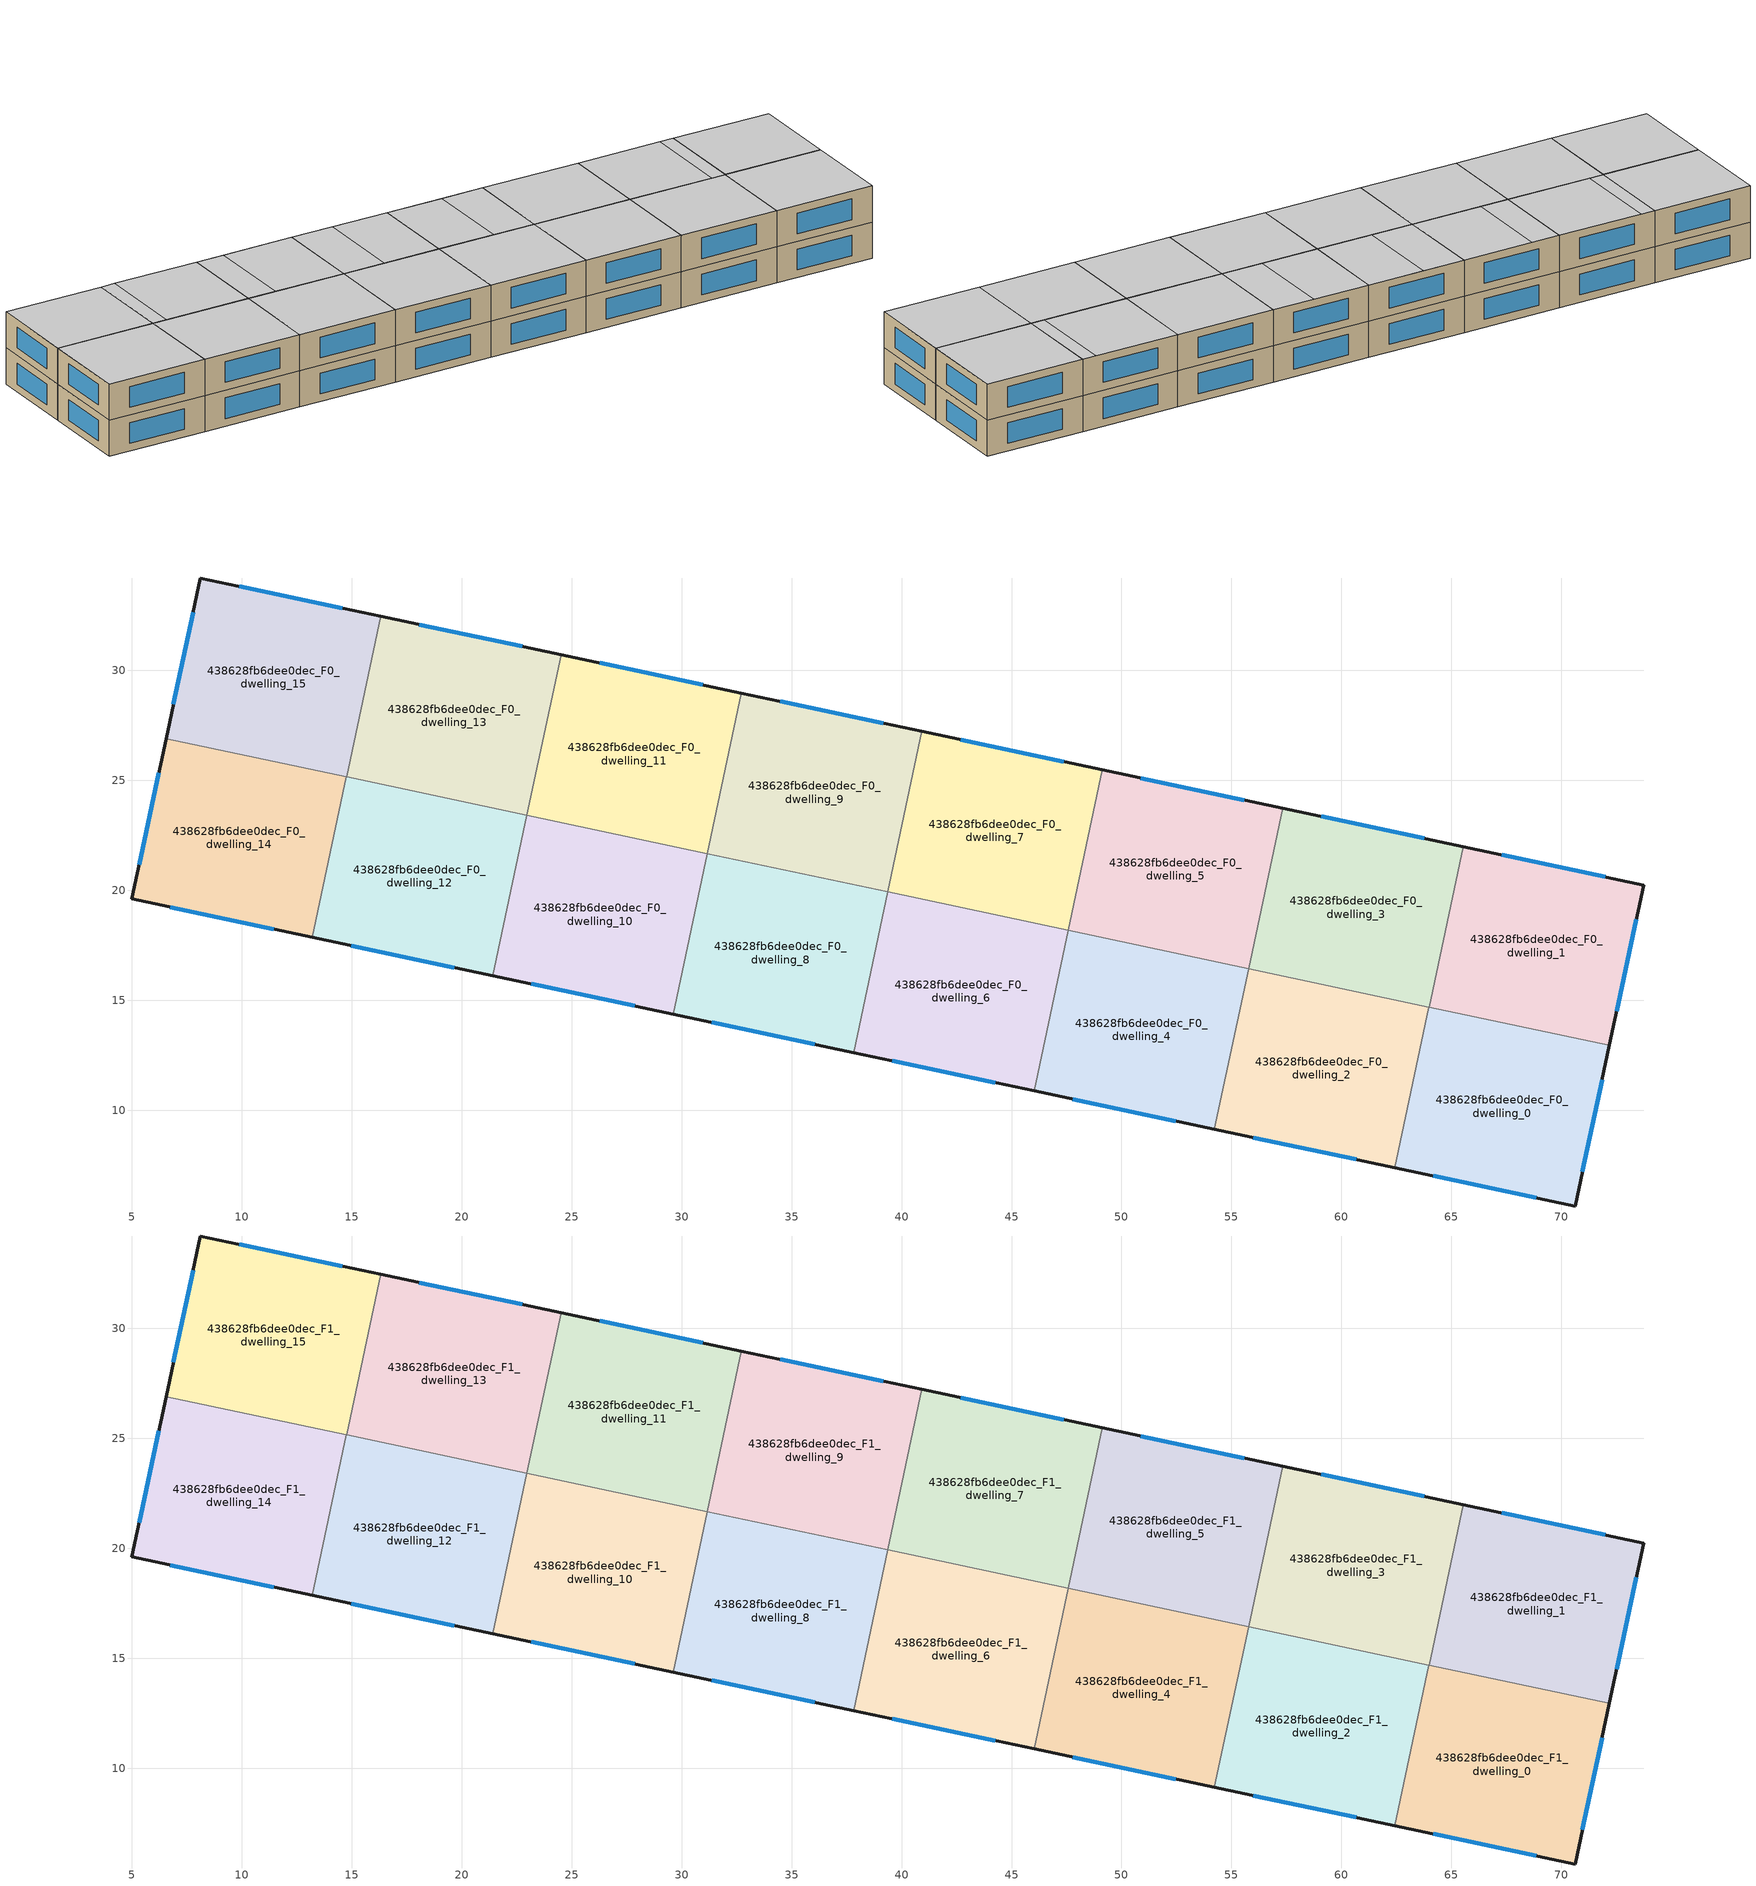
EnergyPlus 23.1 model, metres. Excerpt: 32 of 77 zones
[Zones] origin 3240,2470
438628fb6dee0dec_F0_dwelling_0
 floor ground (EU_floor_Construction): 72.18,12.95 70.62,5.65 62.43,7.39 63.98,14.69 z0
 wall outside (EU_wall_Construction): 62.43,7.39 70.62,5.65 72.18,12.95 z0:3
 wall to 438628fb6dee0dec_F0_dwelling_1 (EU_wall_Construction): 72.18,12.95 63.98,14.69 z0:3
 wall to 438628fb6dee0dec_F0_dwelling_2 (EU_wall_Construction): 63.98,14.69 62.43,7.39 z0:3
 window (EU_Window_Construction): 70.95,7.21 71.85,11.38 / 64.18,7.02 68.86,6.02 z0.64:2.36
438628fb6dee0dec_F0_dwelling_1
 floor ground (EU_floor_Construction): 73.75,20.24 72.18,12.95 63.98,14.69 65.53,21.99 z0
 wall outside (EU_wall_Construction): 72.18,12.95 73.75,20.24 65.53,21.99 z0:3
 wall to 438628fb6dee0dec_F0_dwelling_3 (EU_wall_Construction): 65.53,21.99 63.98,14.69 z0:3
 window (EU_Window_Construction): 72.52,14.51 73.41,18.68 / 71.99,20.61 67.29,21.61 z0.64:2.36
438628fb6dee0dec_F0_dwelling_10
 floor ground (EU_floor_Construction): 31.17,21.67 29.62,14.37 21.41,16.12 22.97,23.41 z0
 wall outside (EU_wall_Construction): 21.41,16.12 29.62,14.37 z0:3
 wall to 438628fb6dee0dec_F0_dwelling_12 (EU_wall_Construction): 22.97,23.41 21.41,16.12 z0:3
 wall to 438628fb6dee0dec_F0_dwelling_11 (EU_wall_Construction): 31.17,21.67 22.97,23.41 z0:3
 wall to 438628fb6dee0dec_F0_dwelling_8 (EU_wall_Construction): 29.62,14.37 31.17,21.67 z0:3
 window (EU_Window_Construction): 23.17,15.74 27.86,14.74 z0.64:2.36
438628fb6dee0dec_F0_dwelling_11
 floor ground (EU_floor_Construction): 32.72,28.97 31.17,21.67 22.97,23.41 24.52,30.71 z0
 wall outside (EU_wall_Construction): 32.72,28.97 24.52,30.71 z0:3
 wall to 438628fb6dee0dec_F0_dwelling_13 (EU_wall_Construction): 24.52,30.71 22.97,23.41 z0:3
 wall to 438628fb6dee0dec_F0_dwelling_9 (EU_wall_Construction): 31.17,21.67 32.72,28.97 z0:3
 window (EU_Window_Construction): 30.97,29.34 26.28,30.34 z0.64:2.36
438628fb6dee0dec_F0_dwelling_12
 floor ground (EU_floor_Construction): 22.97,23.41 21.41,16.12 13.21,17.86 14.77,25.16 z0
 wall outside (EU_wall_Construction): 13.21,17.86 21.41,16.12 z0:3
 wall to 438628fb6dee0dec_F0_dwelling_13 (EU_wall_Construction): 22.97,23.41 14.77,25.16 z0:3
 wall to 438628fb6dee0dec_F0_dwelling_14 (EU_wall_Construction): 14.76,25.15 13.21,17.86 z0:3
 window (EU_Window_Construction): 14.97,17.49 19.66,16.49 z0.64:2.36
438628fb6dee0dec_F0_dwelling_13
 floor ground (EU_floor_Construction): 24.52,30.71 22.97,23.41 14.77,25.16 16.32,32.46 z0
 wall outside (EU_wall_Construction): 24.52,30.71 16.32,32.46 z0:3
 wall to 438628fb6dee0dec_F0_dwelling_15 (EU_wall_Construction): 16.32,32.46 14.77,25.16 z0:3
 window (EU_Window_Construction): 22.76,31.08 18.08,32.08 z0.64:2.36
438628fb6dee0dec_F0_dwelling_14
 floor ground (EU_floor_Construction): 14.77,25.15 13.21,17.86 5,19.61 6.56,26.9 z0
 wall outside (EU_wall_Construction): 6.56,26.9 5,19.61 13.21,17.86 z0:3
 wall to 438628fb6dee0dec_F0_dwelling_15 (EU_wall_Construction): 14.77,25.15 6.56,26.9 z0:3
 window (EU_Window_Construction): 6.23,25.34 5.33,21.17 / 6.76,19.23 11.45,18.23 z0.64:2.36
438628fb6dee0dec_F0_dwelling_15
 floor ground (EU_floor_Construction): 16.32,32.46 14.77,25.15 6.56,26.9 8.13,34.2 z0
 wall outside (EU_wall_Construction): 16.32,32.46 8.13,34.2 6.56,26.9 z0:3
 window (EU_Window_Construction): 7.79,32.64 6.9,28.46 / 14.56,32.83 9.88,33.83 z0.64:2.36
438628fb6dee0dec_F0_dwelling_2
 floor ground (EU_floor_Construction): 63.98,14.69 62.43,7.39 54.22,9.13 55.78,16.43 z0
 wall outside (EU_wall_Construction): 54.22,9.13 62.43,7.39 z0:3
 wall to 438628fb6dee0dec_F0_dwelling_4 (EU_wall_Construction): 55.78,16.43 54.22,9.13 z0:3
 wall to 438628fb6dee0dec_F0_dwelling_3 (EU_wall_Construction): 63.98,14.69 55.78,16.43 z0:3
 window (EU_Window_Construction): 55.98,8.76 60.67,7.76 z0.64:2.36
438628fb6dee0dec_F0_dwelling_3
 floor ground (EU_floor_Construction): 65.53,21.99 63.98,14.69 55.78,16.43 57.33,23.73 z0
 wall outside (EU_wall_Construction): 65.53,21.99 57.33,23.73 z0:3
 wall to 438628fb6dee0dec_F0_dwelling_5 (EU_wall_Construction): 57.33,23.73 55.78,16.43 z0:3
 window (EU_Window_Construction): 63.78,22.36 59.09,23.36 z0.64:2.36
438628fb6dee0dec_F0_dwelling_4
 floor ground (EU_floor_Construction): 55.78,16.43 54.22,9.13 46.02,10.88 47.58,18.18 z0
 wall outside (EU_wall_Construction): 46.02,10.88 54.22,9.13 z0:3
 wall to 438628fb6dee0dec_F0_dwelling_6 (EU_wall_Construction): 47.58,18.18 46.02,10.88 z0:3
 wall to 438628fb6dee0dec_F0_dwelling_5 (EU_wall_Construction): 55.78,16.43 47.58,18.18 z0:3
 window (EU_Window_Construction): 47.78,10.51 52.47,9.51 z0.64:2.36
438628fb6dee0dec_F0_dwelling_5
 floor ground (EU_floor_Construction): 57.33,23.73 55.78,16.43 47.58,18.18 49.13,25.48 z0
 wall outside (EU_wall_Construction): 57.33,23.73 49.13,25.48 z0:3
 wall to 438628fb6dee0dec_F0_dwelling_7 (EU_wall_Construction): 49.13,25.48 47.58,18.18 z0:3
 window (EU_Window_Construction): 55.57,24.1 50.89,25.1 z0.64:2.36
438628fb6dee0dec_F0_dwelling_6
 floor ground (EU_floor_Construction): 47.58,18.18 46.02,10.88 37.82,12.62 39.37,19.92 z0
 wall outside (EU_wall_Construction): 37.82,12.62 46.02,10.88 z0:3
 wall to 438628fb6dee0dec_F0_dwelling_8 (EU_wall_Construction): 39.37,19.92 37.82,12.62 z0:3
 wall to 438628fb6dee0dec_F0_dwelling_7 (EU_wall_Construction): 47.58,18.18 39.37,19.92 z0:3
 window (EU_Window_Construction): 39.58,12.25 44.27,11.25 z0.64:2.36
438628fb6dee0dec_F0_dwelling_7
 floor ground (EU_floor_Construction): 49.13,25.48 47.58,18.18 39.37,19.92 40.93,27.22 z0
 wall outside (EU_wall_Construction): 49.13,25.48 40.93,27.22 z0:3
 wall to 438628fb6dee0dec_F0_dwelling_9 (EU_wall_Construction): 40.93,27.22 39.37,19.92 z0:3
 window (EU_Window_Construction): 47.37,25.85 42.68,26.85 z0.64:2.36
438628fb6dee0dec_F0_dwelling_8
 floor ground (EU_floor_Construction): 39.37,19.92 37.82,12.62 29.62,14.37 31.17,21.67 z0
 wall outside (EU_wall_Construction): 29.62,14.37 37.82,12.62 z0:3
 wall to 438628fb6dee0dec_F0_dwelling_9 (EU_wall_Construction): 39.37,19.92 31.17,21.67 z0:3
 window (EU_Window_Construction): 31.38,14 36.06,13 z0.64:2.36
438628fb6dee0dec_F0_dwelling_9
 floor ground (EU_floor_Construction): 40.93,27.22 39.37,19.92 31.17,21.67 32.72,28.97 z0
 wall outside (EU_wall_Construction): 40.93,27.22 32.72,28.97 z0:3
 window (EU_Window_Construction): 39.17,27.59 34.48,28.59 z0.64:2.36
438628fb6dee0dec_F1_dwelling_0
 floor to 438628fb6dee0dec_F0_dwelling_0 (EU_floor_Construction): 72.18,12.95 70.62,5.65 62.43,7.39 63.98,14.69 z3
 wall outside (EU_wall_Construction): 62.43,7.39 70.62,5.65 72.18,12.95 z3:6
 wall to 438628fb6dee0dec_F1_dwelling_1 (EU_wall_Construction): 72.18,12.95 63.98,14.69 z3:6
 wall to 438628fb6dee0dec_F1_dwelling_2 (EU_wall_Construction): 63.98,14.69 62.43,7.39 z3:6
 window (EU_Window_Construction): 70.95,7.21 71.85,11.38 / 64.18,7.02 68.86,6.02 z3.64:5.36
 ceiling to 438628fb6dee0dec_F2_dwelling_7 (EU_floor_Construction): 70.62,5.65 72.18,12.94 63.98,14.69 62.43,7.39 z6
438628fb6dee0dec_F1_dwelling_1
 floor to 438628fb6dee0dec_F0_dwelling_1 (EU_floor_Construction): 73.75,20.24 72.18,12.95 63.98,14.69 65.53,21.99 z3
 wall outside (EU_wall_Construction): 72.18,12.95 73.75,20.24 65.53,21.99 z3:6
 wall to 438628fb6dee0dec_F1_dwelling_3 (EU_wall_Construction): 65.53,21.99 63.98,14.69 z3:6
 window (EU_Window_Construction): 72.52,14.51 73.41,18.68 / 71.99,20.61 67.29,21.61 z3.64:5.36
 ceiling to 438628fb6dee0dec_F2_dwelling_0 (EU_floor_Construction): 72.18,12.95 73.75,20.24 65.53,21.99 63.98,14.69 z6
438628fb6dee0dec_F1_dwelling_10
 floor to 438628fb6dee0dec_F0_dwelling_10 (EU_floor_Construction): 31.17,21.67 29.62,14.37 21.41,16.12 22.97,23.41 z3
 wall outside (EU_wall_Construction): 21.41,16.12 29.62,14.37 z3:6
 wall to 438628fb6dee0dec_F1_dwelling_12 (EU_wall_Construction): 22.97,23.41 21.41,16.12 z3:6
 wall to 438628fb6dee0dec_F1_dwelling_11 (EU_wall_Construction): 31.17,21.67 22.97,23.41 z3:6
 wall to 438628fb6dee0dec_F1_dwelling_8 (EU_wall_Construction): 29.62,14.37 31.17,21.67 z3:6
 window (EU_Window_Construction): 23.17,15.74 27.86,14.74 z3.64:5.36
 ceiling to 438628fb6dee0dec_F2_dwelling_12 (EU_floor_Construction): 29.61,14.37 31.16,21.67 22.97,23.41 21.41,16.12 z6
438628fb6dee0dec_F1_dwelling_11
 floor to 438628fb6dee0dec_F0_dwelling_11 (EU_floor_Construction): 32.72,28.97 31.17,21.67 22.97,23.41 24.52,30.71 z3
 wall outside (EU_wall_Construction): 32.72,28.97 24.52,30.71 z3:6
 wall to 438628fb6dee0dec_F1_dwelling_13 (EU_wall_Construction): 24.52,30.71 22.97,23.41 z3:6
 wall to 438628fb6dee0dec_F1_dwelling_9 (EU_wall_Construction): 31.17,21.67 32.72,28.97 z3:6
 window (EU_Window_Construction): 30.97,29.34 26.28,30.34 z3.64:5.36
 ceiling to 438628fb6dee0dec_F2_dwelling_4 (EU_floor_Construction): 31.17,21.67 32.72,28.97 26.87,30.21 25.32,22.91 z6
 ceiling to 438628fb6dee0dec_F2_dwelling_5 (EU_floor_Construction): 25.32,22.91 26.87,30.21 24.52,30.71 22.97,23.41 z6
438628fb6dee0dec_F1_dwelling_12
 floor to 438628fb6dee0dec_F0_dwelling_12 (EU_floor_Construction): 22.97,23.41 21.41,16.12 13.21,17.86 14.77,25.16 z3
 wall outside (EU_wall_Construction): 13.21,17.86 21.41,16.12 z3:6
 wall to 438628fb6dee0dec_F1_dwelling_13 (EU_wall_Construction): 22.97,23.41 14.77,25.16 z3:6
 wall to 438628fb6dee0dec_F1_dwelling_14 (EU_wall_Construction): 14.76,25.15 13.21,17.86 z3:6
 window (EU_Window_Construction): 14.97,17.49 19.66,16.49 z3.64:5.36
 ceiling to 438628fb6dee0dec_F2_dwelling_13 (EU_floor_Construction): 21.41,16.12 22.96,23.41 14.77,25.16 13.21,17.86 z6
438628fb6dee0dec_F1_dwelling_13
 floor to 438628fb6dee0dec_F0_dwelling_13 (EU_floor_Construction): 24.52,30.71 22.97,23.41 14.77,25.16 16.32,32.46 z3
 wall outside (EU_wall_Construction): 24.52,30.71 16.32,32.46 z3:6
 wall to 438628fb6dee0dec_F1_dwelling_15 (EU_wall_Construction): 16.32,32.46 14.77,25.16 z3:6
 window (EU_Window_Construction): 22.76,31.08 18.08,32.08 z3.64:5.36
 ceiling to 438628fb6dee0dec_F2_dwelling_5 (EU_floor_Construction): 22.97,23.41 24.52,30.71 17.5,32.21 15.94,24.91 z6
 ceiling to 438628fb6dee0dec_F2_dwelling_6 (EU_floor_Construction): 15.94,24.91 17.5,32.21 16.32,32.46 14.77,25.16 z6
438628fb6dee0dec_F1_dwelling_14
 floor to 438628fb6dee0dec_F0_dwelling_14 (EU_floor_Construction): 14.77,25.15 13.21,17.86 5,19.61 6.56,26.9 z3
 wall outside (EU_wall_Construction): 6.56,26.9 5,19.61 13.21,17.86 z3:6
 wall to 438628fb6dee0dec_F1_dwelling_15 (EU_wall_Construction): 14.77,25.15 6.56,26.9 z3:6
 window (EU_Window_Construction): 6.23,25.34 5.33,21.17 / 6.76,19.23 11.45,18.23 z3.64:5.36
 ceiling to 438628fb6dee0dec_F2_dwelling_14 (EU_floor_Construction): 13.21,17.86 14.76,25.15 6.56,26.9 5,19.61 z6
438628fb6dee0dec_F1_dwelling_15
 floor to 438628fb6dee0dec_F0_dwelling_15 (EU_floor_Construction): 16.32,32.46 14.77,25.15 6.56,26.9 8.13,34.2 z3
 wall outside (EU_wall_Construction): 16.32,32.46 8.13,34.2 6.56,26.9 z3:6
 window (EU_Window_Construction): 7.79,32.64 6.9,28.46 / 14.56,32.83 9.88,33.83 z3.64:5.36
 ceiling to 438628fb6dee0dec_F2_dwelling_6 (EU_floor_Construction): 14.77,25.16 16.32,32.46 8.13,34.2 6.56,26.9 z6
 roof outside (EU_roof_Construction): 14.76,25.15 6.56,26.9 8.13,34.2 6.56,26.9 z6
438628fb6dee0dec_F1_dwelling_2
 floor to 438628fb6dee0dec_F0_dwelling_2 (EU_floor_Construction): 63.98,14.69 62.43,7.39 54.22,9.13 55.78,16.43 z3
 wall outside (EU_wall_Construction): 54.22,9.13 62.43,7.39 z3:6
 wall to 438628fb6dee0dec_F1_dwelling_4 (EU_wall_Construction): 55.78,16.43 54.22,9.13 z3:6
 wall to 438628fb6dee0dec_F1_dwelling_3 (EU_wall_Construction): 63.98,14.69 55.78,16.43 z3:6
 window (EU_Window_Construction): 55.98,8.76 60.67,7.76 z3.64:5.36
 ceiling to 438628fb6dee0dec_F2_dwelling_8 (EU_floor_Construction): 62.42,7.39 63.97,14.69 55.78,16.43 54.22,9.13 z6
438628fb6dee0dec_F1_dwelling_3
 floor to 438628fb6dee0dec_F0_dwelling_3 (EU_floor_Construction): 65.53,21.99 63.98,14.69 55.78,16.43 57.33,23.73 z3
 wall outside (EU_wall_Construction): 65.53,21.99 57.33,23.73 z3:6
 wall to 438628fb6dee0dec_F1_dwelling_5 (EU_wall_Construction): 57.33,23.73 55.78,16.43 z3:6
 window (EU_Window_Construction): 63.78,22.36 59.09,23.36 z3.64:5.36
 ceiling to 438628fb6dee0dec_F2_dwelling_1 (EU_floor_Construction): 62.81,14.94 64.37,22.23 57.33,23.73 55.78,16.43 z6
 ceiling to 438628fb6dee0dec_F2_dwelling_0 (EU_floor_Construction): 63.98,14.69 65.53,21.99 64.37,22.23 62.81,14.94 z6
438628fb6dee0dec_F1_dwelling_4
 floor to 438628fb6dee0dec_F0_dwelling_4 (EU_floor_Construction): 55.78,16.43 54.22,9.13 46.02,10.88 47.58,18.18 z3
 wall outside (EU_wall_Construction): 46.02,10.88 54.22,9.13 z3:6
 wall to 438628fb6dee0dec_F1_dwelling_6 (EU_wall_Construction): 47.58,18.18 46.02,10.88 z3:6
 wall to 438628fb6dee0dec_F1_dwelling_5 (EU_wall_Construction): 55.78,16.43 47.58,18.18 z3:6
 window (EU_Window_Construction): 47.78,10.51 52.47,9.51 z3.64:5.36
 ceiling to 438628fb6dee0dec_F2_dwelling_9 (EU_floor_Construction): 54.22,9.14 55.77,16.43 47.58,18.18 46.02,10.88 z6
438628fb6dee0dec_F1_dwelling_5
 floor to 438628fb6dee0dec_F0_dwelling_5 (EU_floor_Construction): 57.33,23.73 55.78,16.43 47.58,18.18 49.13,25.48 z3
 wall outside (EU_wall_Construction): 57.33,23.73 49.13,25.48 z3:6
 wall to 438628fb6dee0dec_F1_dwelling_7 (EU_wall_Construction): 49.13,25.48 47.58,18.18 z3:6
 window (EU_Window_Construction): 55.57,24.1 50.89,25.1 z3.64:5.36
 ceiling adiabatic (EU_roof_Construction): 55.78,16.43 57.33,23.73 49.13,25.48 47.58,18.18 z6
438628fb6dee0dec_F1_dwelling_6
 floor to 438628fb6dee0dec_F0_dwelling_6 (EU_floor_Construction): 47.58,18.18 46.02,10.88 37.82,12.62 39.37,19.92 z3
 wall outside (EU_wall_Construction): 37.82,12.62 46.02,10.88 z3:6
 wall to 438628fb6dee0dec_F1_dwelling_8 (EU_wall_Construction): 39.37,19.92 37.82,12.62 z3:6
 wall to 438628fb6dee0dec_F1_dwelling_7 (EU_wall_Construction): 47.58,18.18 39.37,19.92 z3:6
 window (EU_Window_Construction): 39.58,12.25 44.27,11.25 z3.64:5.36
 ceiling to 438628fb6dee0dec_F2_dwelling_10 (EU_floor_Construction): 46.02,10.88 47.57,18.18 39.37,19.92 37.82,12.62 z6
438628fb6dee0dec_F1_dwelling_7
 floor to 438628fb6dee0dec_F0_dwelling_7 (EU_floor_Construction): 49.13,25.48 47.58,18.18 39.37,19.92 40.93,27.22 z3
 wall outside (EU_wall_Construction): 49.13,25.48 40.93,27.22 z3:6
 wall to 438628fb6dee0dec_F1_dwelling_9 (EU_wall_Construction): 40.93,27.22 39.37,19.92 z3:6
 window (EU_Window_Construction): 47.37,25.85 42.68,26.85 z3.64:5.36
 ceiling to 438628fb6dee0dec_F2_dwelling_3 (EU_floor_Construction): 44.07,18.92 45.62,26.22 40.93,27.22 39.37,19.92 z6
 ceiling to 438628fb6dee0dec_F2_dwelling_2 (EU_floor_Construction): 47.58,18.18 49.13,25.48 45.62,26.22 44.07,18.92 z6
438628fb6dee0dec_F1_dwelling_8
 floor to 438628fb6dee0dec_F0_dwelling_8 (EU_floor_Construction): 39.37,19.92 37.82,12.62 29.62,14.37 31.17,21.67 z3
 wall outside (EU_wall_Construction): 29.62,14.37 37.82,12.62 z3:6
 wall to 438628fb6dee0dec_F1_dwelling_9 (EU_wall_Construction): 39.37,19.92 31.17,21.67 z3:6
 window (EU_Window_Construction): 31.38,14 36.06,13 z3.64:5.36
 ceiling to 438628fb6dee0dec_F2_dwelling_11 (EU_floor_Construction): 37.82,12.63 39.37,19.92 31.17,21.67 29.62,14.37 z6
438628fb6dee0dec_F1_dwelling_9
 floor to 438628fb6dee0dec_F0_dwelling_9 (EU_floor_Construction): 40.93,27.22 39.37,19.92 31.17,21.67 32.72,28.97 z3
 wall outside (EU_wall_Construction): 40.93,27.22 32.72,28.97 z3:6
 window (EU_Window_Construction): 39.17,27.59 34.48,28.59 z3.64:5.36
 ceiling to 438628fb6dee0dec_F2_dwelling_3 (EU_floor_Construction): 39.37,19.92 40.93,27.22 36.24,28.22 34.69,20.92 z6
 ceiling to 438628fb6dee0dec_F2_dwelling_4 (EU_floor_Construction): 34.69,20.92 36.24,28.22 32.72,28.97 31.17,21.67 z6
[Building]
EU S2 Campaign: North Axis=0; Terrain=City; Solar Distribution=FullExterior
[Site:Location]
Yerevan-Zvartnots.Intl.AP: Latitude=40.15; Longitude=44.383; Time Zone=4; Elevation=854
[SizingPeriod:WeatherFileDays]
AnnualSizingPeriod: Begin Month=1; Begin Day of Month=1; End Month=12; End Day of Month=31; Day of Week for Start Day=Monday; Use Weather File Daylight Saving Period=No; Use Weather File Rain and Snow Indicators=No
[MATERIAL]
EU_InternalMass_Material: Roughness=MediumRough; Thickness=0.1; Conductivity=1; Density=1800; Specific Heat=900; Thermal Absorptance=0.9; Solar Absorptance=0.7; Visible Absorptance=0.7
[MATERIAL:NOMASS] Roughness=MediumRough; Thermal Absorptance=0.9; Solar Absorptance=0.7; Visible Absorptance=0.7
Name | Thermal Resistance
EU_wall_NoMass | 1.05043
EU_roof_NoMass | 1.45357
EU_floor_NoMass | 0.478065
[WINDOWMATERIAL:SIMPLEGLAZINGSYSTEM]
EU_Window_SimpleGlazing: UFactor=2.5566; Solar Heat Gain Coefficient=0.75; Visible Transmittance=0.75
[CONSTRUCTION]
EU_wall_Construction: EU_wall_NoMass
EU_roof_Construction: EU_roof_NoMass
EU_floor_Construction: EU_floor_NoMass
EU_Window_Construction: EU_Window_SimpleGlazing
EU_InternalMass_Construction: EU_InternalMass_Material
[ZONE] Type=1; Multiplier=1; Ceiling Height=autocalculate; Floor Area=autocalculate; Part of Total Floor Area=Yes
Name | Volume
438628fb6dee0dec_F0_dwelling_0; 438628fb6dee0dec_F1_dwelling_0 | 187.733
438628fb6dee0dec_F0_dwelling_1; 438628fb6dee0dec_F1_dwelling_1; 438628fb6dee0dec_F0_dwelling_14; 438628fb6dee0dec_F1_dwelling_14 | 187.714
438628fb6dee0dec_F0_dwelling_10; 438628fb6dee0dec_F1_dwelling_10; 438628fb6dee0dec_F0_dwelling_5; 438628fb6dee0dec_F1_dwelling_5 | 187.727
438628fb6dee0dec_F0_dwelling_11; 438628fb6dee0dec_F1_dwelling_11; 438628fb6dee0dec_F0_dwelling_4; 438628fb6dee0dec_F1_dwelling_4; 438628fb6dee0dec_F0_dwelling_8; 438628fb6dee0dec_F1_dwelling_8; 438628fb6dee0dec_F0_dwelling_9; 438628fb6dee0dec_F1_dwelling_9 | 187.713
438628fb6dee0dec_F0_dwelling_12; 438628fb6dee0dec_F1_dwelling_12; 438628fb6dee0dec_F0_dwelling_2; 438628fb6dee0dec_F1_dwelling_2 | 187.704
438628fb6dee0dec_F0_dwelling_13; 438628fb6dee0dec_F1_dwelling_13; 438628fb6dee0dec_F0_dwelling_3; 438628fb6dee0dec_F1_dwelling_3; 438628fb6dee0dec_F0_dwelling_7; 438628fb6dee0dec_F1_dwelling_7 | 187.705
438628fb6dee0dec_F0_dwelling_15; 438628fb6dee0dec_F1_dwelling_15 | 187.734
438628fb6dee0dec_F0_dwelling_6; 438628fb6dee0dec_F1_dwelling_6 | 187.7
[INTERNALMASS] Construction=EU_InternalMass_Construction
Name | Zone or ZoneList | Surface Area
438628fb6dee0dec_F0_dwelling_0_EU_InternalMass | 438628fb6dee0dec_F0_dwelling_0 | 62.5788
438628fb6dee0dec_F0_dwelling_1_EU_InternalMass | 438628fb6dee0dec_F0_dwelling_1 | 62.5726
438628fb6dee0dec_F0_dwelling_2_EU_InternalMass | 438628fb6dee0dec_F0_dwelling_2 | 62.5702
438628fb6dee0dec_F0_dwelling_3_EU_InternalMass | 438628fb6dee0dec_F0_dwelling_3 | 62.5702
438628fb6dee0dec_F0_dwelling_4_EU_InternalMass | 438628fb6dee0dec_F0_dwelling_4 | 62.573
438628fb6dee0dec_F0_dwelling_5_EU_InternalMass | 438628fb6dee0dec_F0_dwelling_5 | 62.5771
438628fb6dee0dec_F0_dwelling_6_EU_InternalMass | 438628fb6dee0dec_F0_dwelling_6 | 62.5685
438628fb6dee0dec_F0_dwelling_7_EU_InternalMass | 438628fb6dee0dec_F0_dwelling_7 | 62.5702
438628fb6dee0dec_F0_dwelling_8_EU_InternalMass | 438628fb6dee0dec_F0_dwelling_8 | 62.5734
438628fb6dee0dec_F0_dwelling_9_EU_InternalMass | 438628fb6dee0dec_F0_dwelling_9 | 62.5726
438628fb6dee0dec_F0_dwelling_10_EU_InternalMass | 438628fb6dee0dec_F0_dwelling_10 | 62.5771
438628fb6dee0dec_F0_dwelling_11_EU_InternalMass | 438628fb6dee0dec_F0_dwelling_11 | 62.573
438628fb6dee0dec_F0_dwelling_12_EU_InternalMass | 438628fb6dee0dec_F0_dwelling_12 | 62.5702
438628fb6dee0dec_F0_dwelling_13_EU_InternalMass | 438628fb6dee0dec_F0_dwelling_13 | 62.5702
438628fb6dee0dec_F0_dwelling_14_EU_InternalMass | 438628fb6dee0dec_F0_dwelling_14 | 62.5726
438628fb6dee0dec_F0_dwelling_15_EU_InternalMass | 438628fb6dee0dec_F0_dwelling_15 | 62.5788
438628fb6dee0dec_F1_dwelling_0_EU_InternalMass | 438628fb6dee0dec_F1_dwelling_0 | 62.5788
438628fb6dee0dec_F1_dwelling_1_EU_InternalMass | 438628fb6dee0dec_F1_dwelling_1 | 62.5726
438628fb6dee0dec_F1_dwelling_2_EU_InternalMass | 438628fb6dee0dec_F1_dwelling_2 | 62.5702
438628fb6dee0dec_F1_dwelling_3_EU_InternalMass | 438628fb6dee0dec_F1_dwelling_3 | 62.5702
438628fb6dee0dec_F1_dwelling_4_EU_InternalMass | 438628fb6dee0dec_F1_dwelling_4 | 62.573
438628fb6dee0dec_F1_dwelling_5_EU_InternalMass | 438628fb6dee0dec_F1_dwelling_5 | 62.5771
438628fb6dee0dec_F1_dwelling_6_EU_InternalMass | 438628fb6dee0dec_F1_dwelling_6 | 62.5685
438628fb6dee0dec_F1_dwelling_7_EU_InternalMass | 438628fb6dee0dec_F1_dwelling_7 | 62.5702
438628fb6dee0dec_F1_dwelling_8_EU_InternalMass | 438628fb6dee0dec_F1_dwelling_8 | 62.5734
438628fb6dee0dec_F1_dwelling_9_EU_InternalMass | 438628fb6dee0dec_F1_dwelling_9 | 62.5726
438628fb6dee0dec_F1_dwelling_10_EU_InternalMass | 438628fb6dee0dec_F1_dwelling_10 | 62.5771
438628fb6dee0dec_F1_dwelling_11_EU_InternalMass | 438628fb6dee0dec_F1_dwelling_11 | 62.573
438628fb6dee0dec_F1_dwelling_12_EU_InternalMass | 438628fb6dee0dec_F1_dwelling_12 | 62.5702
438628fb6dee0dec_F1_dwelling_13_EU_InternalMass | 438628fb6dee0dec_F1_dwelling_13 | 62.5702
438628fb6dee0dec_F1_dwelling_14_EU_InternalMass | 438628fb6dee0dec_F1_dwelling_14 | 62.5726
438628fb6dee0dec_F1_dwelling_15_EU_InternalMass | 438628fb6dee0dec_F1_dwelling_15 | 62.5788
[OTHEREQUIPMENT] Fuel Type=Electricity; Design Level Calculation Method=Watts/Area; Power per Zone Floor Area=1; Fraction Latent=0; Fraction Radiant=0; Fraction Lost=0; Carbon Dioxide Generation Rate=0; EndUse Subcategory=EU_Step8_InternalGains
Name | Zone or ZoneList or Space or SpaceList | Schedule
EU_Step8_InternalGain_438628fb6dee0dec_F0_dwelling_0_f000 | 438628fb6dee0dec_F0_dwelling_0 | EU_Step8_GainSchedule_438628fb6dee0dec_F0_dwelling_0_f000
EU_Step8_InternalGain_438628fb6dee0dec_F0_dwelling_1_f000 | 438628fb6dee0dec_F0_dwelling_1 | EU_Step8_GainSchedule_438628fb6dee0dec_F0_dwelling_1_f000
EU_Step8_InternalGain_438628fb6dee0dec_F0_dwelling_2_f000 | 438628fb6dee0dec_F0_dwelling_2 | EU_Step8_GainSchedule_438628fb6dee0dec_F0_dwelling_2_f000
EU_Step8_InternalGain_438628fb6dee0dec_F0_dwelling_3_f000 | 438628fb6dee0dec_F0_dwelling_3 | EU_Step8_GainSchedule_438628fb6dee0dec_F0_dwelling_3_f000
EU_Step8_InternalGain_438628fb6dee0dec_F0_dwelling_4_f000 | 438628fb6dee0dec_F0_dwelling_4 | EU_Step8_GainSchedule_438628fb6dee0dec_F0_dwelling_4_f000
EU_Step8_InternalGain_438628fb6dee0dec_F0_dwelling_5_f000 | 438628fb6dee0dec_F0_dwelling_5 | EU_Step8_GainSchedule_438628fb6dee0dec_F0_dwelling_5_f000
EU_Step8_InternalGain_438628fb6dee0dec_F0_dwelling_6_f000 | 438628fb6dee0dec_F0_dwelling_6 | EU_Step8_GainSchedule_438628fb6dee0dec_F0_dwelling_6_f000
EU_Step8_InternalGain_438628fb6dee0dec_F0_dwelling_7_f000 | 438628fb6dee0dec_F0_dwelling_7 | EU_Step8_GainSchedule_438628fb6dee0dec_F0_dwelling_7_f000
EU_Step8_InternalGain_438628fb6dee0dec_F0_dwelling_8_f000 | 438628fb6dee0dec_F0_dwelling_8 | EU_Step8_GainSchedule_438628fb6dee0dec_F0_dwelling_8_f000
EU_Step8_InternalGain_438628fb6dee0dec_F0_dwelling_9_f000 | 438628fb6dee0dec_F0_dwelling_9 | EU_Step8_GainSchedule_438628fb6dee0dec_F0_dwelling_9_f000
EU_Step8_InternalGain_438628fb6dee0dec_F0_dwelling_10_f000 | 438628fb6dee0dec_F0_dwelling_10 | EU_Step8_GainSchedule_438628fb6dee0dec_F0_dwelling_10_f000
EU_Step8_InternalGain_438628fb6dee0dec_F0_dwelling_11_f000 | 438628fb6dee0dec_F0_dwelling_11 | EU_Step8_GainSchedule_438628fb6dee0dec_F0_dwelling_11_f000
EU_Step8_InternalGain_438628fb6dee0dec_F0_dwelling_12_f000 | 438628fb6dee0dec_F0_dwelling_12 | EU_Step8_GainSchedule_438628fb6dee0dec_F0_dwelling_12_f000
EU_Step8_InternalGain_438628fb6dee0dec_F0_dwelling_13_f000 | 438628fb6dee0dec_F0_dwelling_13 | EU_Step8_GainSchedule_438628fb6dee0dec_F0_dwelling_13_f000
EU_Step8_InternalGain_438628fb6dee0dec_F0_dwelling_14_f000 | 438628fb6dee0dec_F0_dwelling_14 | EU_Step8_GainSchedule_438628fb6dee0dec_F0_dwelling_14_f000
EU_Step8_InternalGain_438628fb6dee0dec_F0_dwelling_15_f000 | 438628fb6dee0dec_F0_dwelling_15 | EU_Step8_GainSchedule_438628fb6dee0dec_F0_dwelling_15_f000
EU_Step8_InternalGain_438628fb6dee0dec_F1_dwelling_0_f000 | 438628fb6dee0dec_F1_dwelling_0 | EU_Step8_GainSchedule_438628fb6dee0dec_F1_dwelling_0_f000
EU_Step8_InternalGain_438628fb6dee0dec_F1_dwelling_1_f000 | 438628fb6dee0dec_F1_dwelling_1 | EU_Step8_GainSchedule_438628fb6dee0dec_F1_dwelling_1_f000
EU_Step8_InternalGain_438628fb6dee0dec_F1_dwelling_2_f000 | 438628fb6dee0dec_F1_dwelling_2 | EU_Step8_GainSchedule_438628fb6dee0dec_F1_dwelling_2_f000
EU_Step8_InternalGain_438628fb6dee0dec_F1_dwelling_3_f000 | 438628fb6dee0dec_F1_dwelling_3 | EU_Step8_GainSchedule_438628fb6dee0dec_F1_dwelling_3_f000
EU_Step8_InternalGain_438628fb6dee0dec_F1_dwelling_4_f000 | 438628fb6dee0dec_F1_dwelling_4 | EU_Step8_GainSchedule_438628fb6dee0dec_F1_dwelling_4_f000
EU_Step8_InternalGain_438628fb6dee0dec_F1_dwelling_5_f000 | 438628fb6dee0dec_F1_dwelling_5 | EU_Step8_GainSchedule_438628fb6dee0dec_F1_dwelling_5_f000
EU_Step8_InternalGain_438628fb6dee0dec_F1_dwelling_6_f000 | 438628fb6dee0dec_F1_dwelling_6 | EU_Step8_GainSchedule_438628fb6dee0dec_F1_dwelling_6_f000
EU_Step8_InternalGain_438628fb6dee0dec_F1_dwelling_7_f000 | 438628fb6dee0dec_F1_dwelling_7 | EU_Step8_GainSchedule_438628fb6dee0dec_F1_dwelling_7_f000
EU_Step8_InternalGain_438628fb6dee0dec_F1_dwelling_8_f000 | 438628fb6dee0dec_F1_dwelling_8 | EU_Step8_GainSchedule_438628fb6dee0dec_F1_dwelling_8_f000
EU_Step8_InternalGain_438628fb6dee0dec_F1_dwelling_9_f000 | 438628fb6dee0dec_F1_dwelling_9 | EU_Step8_GainSchedule_438628fb6dee0dec_F1_dwelling_9_f000
EU_Step8_InternalGain_438628fb6dee0dec_F1_dwelling_10_f000 | 438628fb6dee0dec_F1_dwelling_10 | EU_Step8_GainSchedule_438628fb6dee0dec_F1_dwelling_10_f000
EU_Step8_InternalGain_438628fb6dee0dec_F1_dwelling_11_f000 | 438628fb6dee0dec_F1_dwelling_11 | EU_Step8_GainSchedule_438628fb6dee0dec_F1_dwelling_11_f000
EU_Step8_InternalGain_438628fb6dee0dec_F1_dwelling_12_f000 | 438628fb6dee0dec_F1_dwelling_12 | EU_Step8_GainSchedule_438628fb6dee0dec_F1_dwelling_12_f000
EU_Step8_InternalGain_438628fb6dee0dec_F1_dwelling_13_f000 | 438628fb6dee0dec_F1_dwelling_13 | EU_Step8_GainSchedule_438628fb6dee0dec_F1_dwelling_13_f000
EU_Step8_InternalGain_438628fb6dee0dec_F1_dwelling_14_f000 | 438628fb6dee0dec_F1_dwelling_14 | EU_Step8_GainSchedule_438628fb6dee0dec_F1_dwelling_14_f000
EU_Step8_InternalGain_438628fb6dee0dec_F1_dwelling_15_f000 | 438628fb6dee0dec_F1_dwelling_15 | EU_Step8_GainSchedule_438628fb6dee0dec_F1_dwelling_15_f000
[ZONEVENTILATION:DESIGNFLOWRATE] Schedule=EU_AlwaysOn; Design Flow Rate Calculation Method=AirChanges/Hour; Air Changes per Hour=0.557805; Ventilation Type=Natural; Fan Pressure Rise=0; Fan Total Efficiency=1; Constant Term Coefficient=1; Temperature Term Coefficient=0; Velocity Term Coefficient=0; Velocity Squared Term Coefficient=0; Minimum Indoor Temperature=-100; Maximum Indoor Temperature=100; Delta Temperature=-100; Minimum Outdoor Temperature=-100; Maximum Outdoor Temperature=100; Maximum Wind Speed=40
Name | Zone or ZoneList or Space or SpaceList
EU_ConstantAir_438628fb6dee0dec_F0_dwelling_0 | 438628fb6dee0dec_F0_dwelling_0
EU_ConstantAir_438628fb6dee0dec_F0_dwelling_1 | 438628fb6dee0dec_F0_dwelling_1
EU_ConstantAir_438628fb6dee0dec_F0_dwelling_2 | 438628fb6dee0dec_F0_dwelling_2
EU_ConstantAir_438628fb6dee0dec_F0_dwelling_3 | 438628fb6dee0dec_F0_dwelling_3
EU_ConstantAir_438628fb6dee0dec_F0_dwelling_4 | 438628fb6dee0dec_F0_dwelling_4
EU_ConstantAir_438628fb6dee0dec_F0_dwelling_5 | 438628fb6dee0dec_F0_dwelling_5
EU_ConstantAir_438628fb6dee0dec_F0_dwelling_6 | 438628fb6dee0dec_F0_dwelling_6
EU_ConstantAir_438628fb6dee0dec_F0_dwelling_7 | 438628fb6dee0dec_F0_dwelling_7
EU_ConstantAir_438628fb6dee0dec_F0_dwelling_8 | 438628fb6dee0dec_F0_dwelling_8
EU_ConstantAir_438628fb6dee0dec_F0_dwelling_9 | 438628fb6dee0dec_F0_dwelling_9
EU_ConstantAir_438628fb6dee0dec_F0_dwelling_10 | 438628fb6dee0dec_F0_dwelling_10
EU_ConstantAir_438628fb6dee0dec_F0_dwelling_11 | 438628fb6dee0dec_F0_dwelling_11
EU_ConstantAir_438628fb6dee0dec_F0_dwelling_12 | 438628fb6dee0dec_F0_dwelling_12
EU_ConstantAir_438628fb6dee0dec_F0_dwelling_13 | 438628fb6dee0dec_F0_dwelling_13
EU_ConstantAir_438628fb6dee0dec_F0_dwelling_14 | 438628fb6dee0dec_F0_dwelling_14
EU_ConstantAir_438628fb6dee0dec_F0_dwelling_15 | 438628fb6dee0dec_F0_dwelling_15
EU_ConstantAir_438628fb6dee0dec_F1_dwelling_0 | 438628fb6dee0dec_F1_dwelling_0
EU_ConstantAir_438628fb6dee0dec_F1_dwelling_1 | 438628fb6dee0dec_F1_dwelling_1
EU_ConstantAir_438628fb6dee0dec_F1_dwelling_2 | 438628fb6dee0dec_F1_dwelling_2
EU_ConstantAir_438628fb6dee0dec_F1_dwelling_3 | 438628fb6dee0dec_F1_dwelling_3
EU_ConstantAir_438628fb6dee0dec_F1_dwelling_4 | 438628fb6dee0dec_F1_dwelling_4
EU_ConstantAir_438628fb6dee0dec_F1_dwelling_5 | 438628fb6dee0dec_F1_dwelling_5
EU_ConstantAir_438628fb6dee0dec_F1_dwelling_6 | 438628fb6dee0dec_F1_dwelling_6
EU_ConstantAir_438628fb6dee0dec_F1_dwelling_7 | 438628fb6dee0dec_F1_dwelling_7
EU_ConstantAir_438628fb6dee0dec_F1_dwelling_8 | 438628fb6dee0dec_F1_dwelling_8
EU_ConstantAir_438628fb6dee0dec_F1_dwelling_9 | 438628fb6dee0dec_F1_dwelling_9
EU_ConstantAir_438628fb6dee0dec_F1_dwelling_10 | 438628fb6dee0dec_F1_dwelling_10
EU_ConstantAir_438628fb6dee0dec_F1_dwelling_11 | 438628fb6dee0dec_F1_dwelling_11
EU_ConstantAir_438628fb6dee0dec_F1_dwelling_12 | 438628fb6dee0dec_F1_dwelling_12
EU_ConstantAir_438628fb6dee0dec_F1_dwelling_13 | 438628fb6dee0dec_F1_dwelling_13
EU_ConstantAir_438628fb6dee0dec_F1_dwelling_14 | 438628fb6dee0dec_F1_dwelling_14
EU_ConstantAir_438628fb6dee0dec_F1_dwelling_15 | 438628fb6dee0dec_F1_dwelling_15
[HVACTEMPLATE:THERMOSTAT] Constant Heating Setpoint=20; Constant Cooling Setpoint=50
EU_HeatOnly_438628fb6dee0dec_F0_dwelling_0; EU_HeatOnly_438628fb6dee0dec_F0_dwelling_1; EU_HeatOnly_438628fb6dee0dec_F0_dwelling_2; EU_HeatOnly_438628fb6dee0dec_F0_dwelling_3; EU_HeatOnly_438628fb6dee0dec_F0_dwelling_4; EU_HeatOnly_438628fb6dee0dec_F0_dwelling_5; EU_HeatOnly_438628fb6dee0dec_F0_dwelling_6; EU_HeatOnly_438628fb6dee0dec_F0_dwelling_7; EU_HeatOnly_438628fb6dee0dec_F0_dwelling_8; EU_HeatOnly_438628fb6dee0dec_F0_dwelling_9; EU_HeatOnly_438628fb6dee0dec_F0_dwelling_10; EU_HeatOnly_438628fb6dee0dec_F0_dwelling_11; EU_HeatOnly_438628fb6dee0dec_F0_dwelling_12; EU_HeatOnly_438628fb6dee0dec_F0_dwelling_13; EU_HeatOnly_438628fb6dee0dec_F0_dwelling_14; EU_HeatOnly_438628fb6dee0dec_F0_dwelling_15; EU_HeatOnly_438628fb6dee0dec_F1_dwelling_0; EU_HeatOnly_438628fb6dee0dec_F1_dwelling_1; EU_HeatOnly_438628fb6dee0dec_F1_dwelling_2; EU_HeatOnly_438628fb6dee0dec_F1_dwelling_3; EU_HeatOnly_438628fb6dee0dec_F1_dwelling_4; EU_HeatOnly_438628fb6dee0dec_F1_dwelling_5; EU_HeatOnly_438628fb6dee0dec_F1_dwelling_6; EU_HeatOnly_438628fb6dee0dec_F1_dwelling_7; EU_HeatOnly_438628fb6dee0dec_F1_dwelling_8; EU_HeatOnly_438628fb6dee0dec_F1_dwelling_9; EU_HeatOnly_438628fb6dee0dec_F1_dwelling_10; EU_HeatOnly_438628fb6dee0dec_F1_dwelling_11; EU_HeatOnly_438628fb6dee0dec_F1_dwelling_12; EU_HeatOnly_438628fb6dee0dec_F1_dwelling_13; EU_HeatOnly_438628fb6dee0dec_F1_dwelling_14; EU_HeatOnly_438628fb6dee0dec_F1_dwelling_15; EU_HeatOnly_438628fb6dee0dec_F2_dwelling_0; EU_HeatOnly_438628fb6dee0dec_F2_dwelling_1; EU_HeatOnly_438628fb6dee0dec_F2_dwelling_2; EU_HeatOnly_438628fb6dee0dec_F2_dwelling_3; EU_HeatOnly_438628fb6dee0dec_F2_dwelling_4; EU_HeatOnly_438628fb6dee0dec_F2_dwelling_5; EU_HeatOnly_438628fb6dee0dec_F2_dwelling_6; EU_HeatOnly_438628fb6dee0dec_F2_dwelling_7; EU_HeatOnly_438628fb6dee0dec_F2_dwelling_8; EU_HeatOnly_438628fb6dee0dec_F2_dwelling_9; EU_HeatOnly_438628fb6dee0dec_F2_dwelling_10; EU_HeatOnly_438628fb6dee0dec_F2_dwelling_11; EU_HeatOnly_438628fb6dee0dec_F2_dwelling_12; EU_HeatOnly_438628fb6dee0dec_F2_dwelling_13; EU_HeatOnly_438628fb6dee0dec_F2_dwelling_14; EU_HeatOnly_438628fb6dee0dec_F3_dwelling_0; EU_HeatOnly_438628fb6dee0dec_F3_dwelling_1; EU_HeatOnly_438628fb6dee0dec_F3_dwelling_2; EU_HeatOnly_438628fb6dee0dec_F3_dwelling_3; EU_HeatOnly_438628fb6dee0dec_F3_dwelling_4; EU_HeatOnly_438628fb6dee0dec_F3_dwelling_5; EU_HeatOnly_438628fb6dee0dec_F3_dwelling_6; EU_HeatOnly_438628fb6dee0dec_F3_dwelling_7; EU_HeatOnly_438628fb6dee0dec_F3_dwelling_8
[HVACTEMPLATE:ZONE:IDEALLOADSAIRSYSTEM] System Availability Schedule=EU_AlwaysOn; Maximum Heating Supply Air Temperature=50; Minimum Cooling Supply Air Temperature=13; Maximum Heating Supply Air Humidity Ratio=0.0156; Minimum Cooling Supply Air Humidity Ratio=0.0077; Heating Limit=NoLimit; Cooling Limit=NoLimit; Heating Availability Schedule=EU_AlwaysOn; Cooling Availability Schedule=EU_CoolingOff; Dehumidification Control Type=ConstantSensibleHeatRatio; Cooling Sensible Heat Ratio=0.7; Dehumidification Setpoint=60; Humidification Control Type=None; Humidification Setpoint=30; Outdoor Air Method=None; Outdoor Air Flow Rate per Person=0.00944; Outdoor Air Flow Rate per Zone Floor Area=0; Outdoor Air Flow Rate per Zone=0; Demand Controlled Ventilation Type=None; Outdoor Air Economizer Type=NoEconomizer; Heat Recovery Type=None; Sensible Heat Recovery Effectiveness=0.7; Latent Heat Recovery Effectiveness=0.65
Name | Template Thermostat
438628fb6dee0dec_F0_dwelling_0 | EU_HeatOnly_438628fb6dee0dec_F0_dwelling_0
438628fb6dee0dec_F0_dwelling_1 | EU_HeatOnly_438628fb6dee0dec_F0_dwelling_1
438628fb6dee0dec_F0_dwelling_2 | EU_HeatOnly_438628fb6dee0dec_F0_dwelling_2
438628fb6dee0dec_F0_dwelling_3 | EU_HeatOnly_438628fb6dee0dec_F0_dwelling_3
438628fb6dee0dec_F0_dwelling_4 | EU_HeatOnly_438628fb6dee0dec_F0_dwelling_4
438628fb6dee0dec_F0_dwelling_5 | EU_HeatOnly_438628fb6dee0dec_F0_dwelling_5
438628fb6dee0dec_F0_dwelling_6 | EU_HeatOnly_438628fb6dee0dec_F0_dwelling_6
438628fb6dee0dec_F0_dwelling_7 | EU_HeatOnly_438628fb6dee0dec_F0_dwelling_7
438628fb6dee0dec_F0_dwelling_8 | EU_HeatOnly_438628fb6dee0dec_F0_dwelling_8
438628fb6dee0dec_F0_dwelling_9 | EU_HeatOnly_438628fb6dee0dec_F0_dwelling_9
438628fb6dee0dec_F0_dwelling_10 | EU_HeatOnly_438628fb6dee0dec_F0_dwelling_10
438628fb6dee0dec_F0_dwelling_11 | EU_HeatOnly_438628fb6dee0dec_F0_dwelling_11
438628fb6dee0dec_F0_dwelling_12 | EU_HeatOnly_438628fb6dee0dec_F0_dwelling_12
438628fb6dee0dec_F0_dwelling_13 | EU_HeatOnly_438628fb6dee0dec_F0_dwelling_13
438628fb6dee0dec_F0_dwelling_14 | EU_HeatOnly_438628fb6dee0dec_F0_dwelling_14
438628fb6dee0dec_F0_dwelling_15 | EU_HeatOnly_438628fb6dee0dec_F0_dwelling_15
438628fb6dee0dec_F1_dwelling_0 | EU_HeatOnly_438628fb6dee0dec_F1_dwelling_0
438628fb6dee0dec_F1_dwelling_1 | EU_HeatOnly_438628fb6dee0dec_F1_dwelling_1
438628fb6dee0dec_F1_dwelling_2 | EU_HeatOnly_438628fb6dee0dec_F1_dwelling_2
438628fb6dee0dec_F1_dwelling_3 | EU_HeatOnly_438628fb6dee0dec_F1_dwelling_3
438628fb6dee0dec_F1_dwelling_4 | EU_HeatOnly_438628fb6dee0dec_F1_dwelling_4
438628fb6dee0dec_F1_dwelling_5 | EU_HeatOnly_438628fb6dee0dec_F1_dwelling_5
438628fb6dee0dec_F1_dwelling_6 | EU_HeatOnly_438628fb6dee0dec_F1_dwelling_6
438628fb6dee0dec_F1_dwelling_7 | EU_HeatOnly_438628fb6dee0dec_F1_dwelling_7
438628fb6dee0dec_F1_dwelling_8 | EU_HeatOnly_438628fb6dee0dec_F1_dwelling_8
438628fb6dee0dec_F1_dwelling_9 | EU_HeatOnly_438628fb6dee0dec_F1_dwelling_9
438628fb6dee0dec_F1_dwelling_10 | EU_HeatOnly_438628fb6dee0dec_F1_dwelling_10
438628fb6dee0dec_F1_dwelling_11 | EU_HeatOnly_438628fb6dee0dec_F1_dwelling_11
438628fb6dee0dec_F1_dwelling_12 | EU_HeatOnly_438628fb6dee0dec_F1_dwelling_12
438628fb6dee0dec_F1_dwelling_13 | EU_HeatOnly_438628fb6dee0dec_F1_dwelling_13
438628fb6dee0dec_F1_dwelling_14 | EU_HeatOnly_438628fb6dee0dec_F1_dwelling_14
438628fb6dee0dec_F1_dwelling_15 | EU_HeatOnly_438628fb6dee0dec_F1_dwelling_15
[SIZING:ZONE] Zone Cooling Design Supply Air Temperature Input Method=SupplyAirTemperature; Zone Cooling Design Supply Air Temperature=13; Zone Heating Design Supply Air Temperature Input Method=SupplyAirTemperature; Zone Heating Design Supply Air Temperature=50; Zone Cooling Design Supply Air Humidity Ratio=0.008; Zone Heating Design Supply Air Humidity Ratio=0.008; Cooling Design Air Flow Method=DesignDay; Cooling Design Air Flow Rate=0; Cooling Minimum Air Flow per Zone Floor Area=0.000762; Cooling Minimum Air Flow=0; Cooling Minimum Air Flow Fraction=0.2; Heating Design Air Flow Method=DesignDay; Heating Design Air Flow Rate=0; Heating Maximum Air Flow per Zone Floor Area=0.002032; Heating Maximum Air Flow=0.141576; Heating Maximum Air Flow Fraction=0.3; Account for Dedicated Outdoor Air System=No; Dedicated Outdoor Air System Control Strategy=NeutralSupplyAir; Dedicated Outdoor Air Low Setpoint Temperature for Design=autosize; Dedicated Outdoor Air High Setpoint Temperature for Design=autosize; Zone Load Sizing Method=Sensible Load Only No Latent Load; Zone Latent Cooling Design Supply Air Humidity Ratio Input Method=HumidityRatioDifference; Zone Cooling Design Supply Air Humidity Ratio Difference=0.005; Zone Latent Heating Design Supply Air Humidity Ratio Input Method=HumidityRatioDifference; Zone Humidification Design Supply Air Humidity Ratio Difference=0.005
438628fb6dee0dec_F0_dwelling_0; 438628fb6dee0dec_F0_dwelling_1; 438628fb6dee0dec_F0_dwelling_2; 438628fb6dee0dec_F0_dwelling_3; 438628fb6dee0dec_F0_dwelling_4; 438628fb6dee0dec_F0_dwelling_5; 438628fb6dee0dec_F0_dwelling_6; 438628fb6dee0dec_F0_dwelling_7; 438628fb6dee0dec_F0_dwelling_8; 438628fb6dee0dec_F0_dwelling_9; 438628fb6dee0dec_F0_dwelling_10; 438628fb6dee0dec_F0_dwelling_11; 438628fb6dee0dec_F0_dwelling_12; 438628fb6dee0dec_F0_dwelling_13; 438628fb6dee0dec_F0_dwelling_14; 438628fb6dee0dec_F0_dwelling_15; 438628fb6dee0dec_F1_dwelling_0; 438628fb6dee0dec_F1_dwelling_1; 438628fb6dee0dec_F1_dwelling_2; 438628fb6dee0dec_F1_dwelling_3; 438628fb6dee0dec_F1_dwelling_4; 438628fb6dee0dec_F1_dwelling_5; 438628fb6dee0dec_F1_dwelling_6; 438628fb6dee0dec_F1_dwelling_7; 438628fb6dee0dec_F1_dwelling_8; 438628fb6dee0dec_F1_dwelling_9; 438628fb6dee0dec_F1_dwelling_10; 438628fb6dee0dec_F1_dwelling_11; 438628fb6dee0dec_F1_dwelling_12; 438628fb6dee0dec_F1_dwelling_13; 438628fb6dee0dec_F1_dwelling_14; 438628fb6dee0dec_F1_dwelling_15
[SCHEDULE:CONSTANT]
Name | Hourly Value
EU_AlwaysOn | 1
EU_CoolingOff | 0
[SCHEDULE:FILE] Column Number=1; Rows to Skip at Top=0; Number of Hours of Data=8760; Column Separator=Comma; Interpolate to Timestep=No; Minutes per Item=60; Adjust Schedule for Daylight Savings=Yes
Name | File
EU_Step8_GainSchedule_438628fb6dee0dec_F0_dwelling_0_f000 | ../../schedules/438628fb6dee0dec/438628fb6dee0dec_F0_dwelling_0_f000_gain.csv
EU_Step8_GainSchedule_438628fb6dee0dec_F0_dwelling_1_f000 | ../../schedules/438628fb6dee0dec/438628fb6dee0dec_F0_dwelling_1_f000_gain.csv
EU_Step8_GainSchedule_438628fb6dee0dec_F0_dwelling_2_f000 | ../../schedules/438628fb6dee0dec/438628fb6dee0dec_F0_dwelling_2_f000_gain.csv
EU_Step8_GainSchedule_438628fb6dee0dec_F0_dwelling_3_f000 | ../../schedules/438628fb6dee0dec/438628fb6dee0dec_F0_dwelling_3_f000_gain.csv
EU_Step8_GainSchedule_438628fb6dee0dec_F0_dwelling_4_f000 | ../../schedules/438628fb6dee0dec/438628fb6dee0dec_F0_dwelling_4_f000_gain.csv
EU_Step8_GainSchedule_438628fb6dee0dec_F0_dwelling_5_f000 | ../../schedules/438628fb6dee0dec/438628fb6dee0dec_F0_dwelling_5_f000_gain.csv
EU_Step8_GainSchedule_438628fb6dee0dec_F0_dwelling_6_f000 | ../../schedules/438628fb6dee0dec/438628fb6dee0dec_F0_dwelling_6_f000_gain.csv
EU_Step8_GainSchedule_438628fb6dee0dec_F0_dwelling_7_f000 | ../../schedules/438628fb6dee0dec/438628fb6dee0dec_F0_dwelling_7_f000_gain.csv
EU_Step8_GainSchedule_438628fb6dee0dec_F0_dwelling_8_f000 | ../../schedules/438628fb6dee0dec/438628fb6dee0dec_F0_dwelling_8_f000_gain.csv
EU_Step8_GainSchedule_438628fb6dee0dec_F0_dwelling_9_f000 | ../../schedules/438628fb6dee0dec/438628fb6dee0dec_F0_dwelling_9_f000_gain.csv
EU_Step8_GainSchedule_438628fb6dee0dec_F0_dwelling_10_f000 | ../../schedules/438628fb6dee0dec/438628fb6dee0dec_F0_dwelling_10_f000_gain.csv
EU_Step8_GainSchedule_438628fb6dee0dec_F0_dwelling_11_f000 | ../../schedules/438628fb6dee0dec/438628fb6dee0dec_F0_dwelling_11_f000_gain.csv
EU_Step8_GainSchedule_438628fb6dee0dec_F0_dwelling_12_f000 | ../../schedules/438628fb6dee0dec/438628fb6dee0dec_F0_dwelling_12_f000_gain.csv
EU_Step8_GainSchedule_438628fb6dee0dec_F0_dwelling_13_f000 | ../../schedules/438628fb6dee0dec/438628fb6dee0dec_F0_dwelling_13_f000_gain.csv
EU_Step8_GainSchedule_438628fb6dee0dec_F0_dwelling_14_f000 | ../../schedules/438628fb6dee0dec/438628fb6dee0dec_F0_dwelling_14_f000_gain.csv
EU_Step8_GainSchedule_438628fb6dee0dec_F0_dwelling_15_f000 | ../../schedules/438628fb6dee0dec/438628fb6dee0dec_F0_dwelling_15_f000_gain.csv
EU_Step8_GainSchedule_438628fb6dee0dec_F1_dwelling_0_f000 | ../../schedules/438628fb6dee0dec/438628fb6dee0dec_F1_dwelling_0_f000_gain.csv
EU_Step8_GainSchedule_438628fb6dee0dec_F1_dwelling_1_f000 | ../../schedules/438628fb6dee0dec/438628fb6dee0dec_F1_dwelling_1_f000_gain.csv
EU_Step8_GainSchedule_438628fb6dee0dec_F1_dwelling_2_f000 | ../../schedules/438628fb6dee0dec/438628fb6dee0dec_F1_dwelling_2_f000_gain.csv
EU_Step8_GainSchedule_438628fb6dee0dec_F1_dwelling_3_f000 | ../../schedules/438628fb6dee0dec/438628fb6dee0dec_F1_dwelling_3_f000_gain.csv
EU_Step8_GainSchedule_438628fb6dee0dec_F1_dwelling_4_f000 | ../../schedules/438628fb6dee0dec/438628fb6dee0dec_F1_dwelling_4_f000_gain.csv
EU_Step8_GainSchedule_438628fb6dee0dec_F1_dwelling_5_f000 | ../../schedules/438628fb6dee0dec/438628fb6dee0dec_F1_dwelling_5_f000_gain.csv
EU_Step8_GainSchedule_438628fb6dee0dec_F1_dwelling_6_f000 | ../../schedules/438628fb6dee0dec/438628fb6dee0dec_F1_dwelling_6_f000_gain.csv
EU_Step8_GainSchedule_438628fb6dee0dec_F1_dwelling_7_f000 | ../../schedules/438628fb6dee0dec/438628fb6dee0dec_F1_dwelling_7_f000_gain.csv
EU_Step8_GainSchedule_438628fb6dee0dec_F1_dwelling_8_f000 | ../../schedules/438628fb6dee0dec/438628fb6dee0dec_F1_dwelling_8_f000_gain.csv
EU_Step8_GainSchedule_438628fb6dee0dec_F1_dwelling_9_f000 | ../../schedules/438628fb6dee0dec/438628fb6dee0dec_F1_dwelling_9_f000_gain.csv
EU_Step8_GainSchedule_438628fb6dee0dec_F1_dwelling_10_f000 | ../../schedules/438628fb6dee0dec/438628fb6dee0dec_F1_dwelling_10_f000_gain.csv
EU_Step8_GainSchedule_438628fb6dee0dec_F1_dwelling_11_f000 | ../../schedules/438628fb6dee0dec/438628fb6dee0dec_F1_dwelling_11_f000_gain.csv
EU_Step8_GainSchedule_438628fb6dee0dec_F1_dwelling_12_f000 | ../../schedules/438628fb6dee0dec/438628fb6dee0dec_F1_dwelling_12_f000_gain.csv
EU_Step8_GainSchedule_438628fb6dee0dec_F1_dwelling_13_f000 | ../../schedules/438628fb6dee0dec/438628fb6dee0dec_F1_dwelling_13_f000_gain.csv
EU_Step8_GainSchedule_438628fb6dee0dec_F1_dwelling_14_f000 | ../../schedules/438628fb6dee0dec/438628fb6dee0dec_F1_dwelling_14_f000_gain.csv
EU_Step8_GainSchedule_438628fb6dee0dec_F1_dwelling_15_f000 | ../../schedules/438628fb6dee0dec/438628fb6dee0dec_F1_dwelling_15_f000_gain.csv
